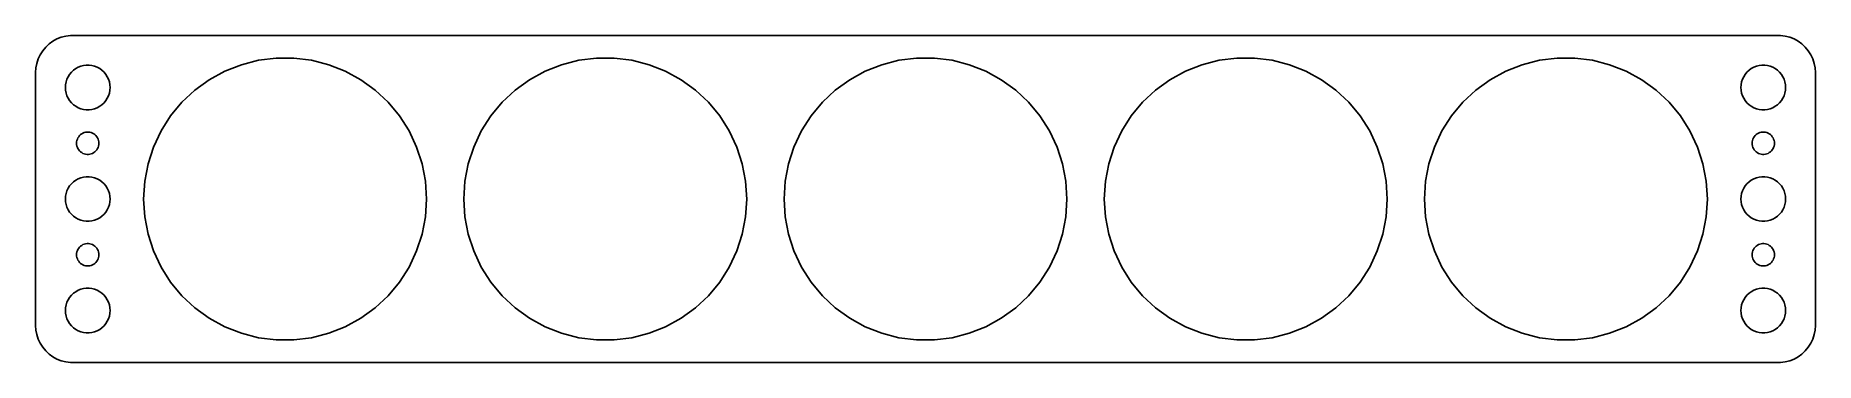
# Model space of a CAD drawing. Header units: metres. Extents: x -120 to 120, y -22 to 22.
import ezdxf

# ---------------------------------------------------------------- set-up
doc = ezdxf.new("R2010")
doc.units = ezdxf.units.M

msp = doc.modelspace()

# ---------------------------------------------------------------- linework, layer by layer
for p, q in [((-116.629, 21.5241), (-117.179, 21.2216)), ((-116.045, 21.7553), (-116.629, 21.5241)), ((-115.437, 21.9114), (-116.045, 21.7553)), ((-114.814, 21.9901), (-115.437, 21.9114)), ((114.814, 21.9901), (-114.814, 21.9901)), ((115.437, 21.9114), (114.814, 21.9901)), ((116.045, 21.7553), (115.437, 21.9114)), ((116.629, 21.5241), (116.045, 21.7553)), ((117.179, 21.2216), (116.629, 21.5241)), ((-118.882, 19.4088), (-119.149, 18.8406)), ((-118.545, 19.9389), (-118.882, 19.4088)), ((-118.145, 20.4227), (-118.545, 19.9389)), ((-117.687, 20.8526), (-118.145, 20.4227)), ((-117.179, 21.2216), (-117.687, 20.8526)), ((117.687, 20.8526), (117.179, 21.2216)), ((118.145, 20.4227), (117.687, 20.8526)), ((118.545, 19.9389), (118.145, 20.4227)), ((118.882, 19.4088), (118.545, 19.9389)), ((119.149, 18.8406), (118.882, 19.4088)), ((-119.461, 17.6267), (-119.5, 17)), ((-119.5, 17), (-119.5, -17)), ((-119.343, 18.2434), (-119.461, 17.6267)), ((-119.149, 18.8406), (-119.343, 18.2434)), ((-115.129, 16.4453), (-114.927, 16.7634)), ((-114.927, 16.7634), (-114.687, 17.0536)), ((-114.687, 17.0536), (-114.412, 17.3115)), ((-114.412, 17.3115), (-114.107, 17.533)), ((-114.107, 17.533), (-113.777, 17.7145)), ((-113.777, 17.7145), (-113.427, 17.8532)), ((-113.427, 17.8532), (-113.062, 17.9469)), ((-113.062, 17.9469), (-112.688, 17.9941)), ((-112.688, 17.9941), (-112.312, 17.9941)), ((-112.312, 17.9941), (-111.938, 17.9469)), ((-111.938, 17.9469), (-111.573, 17.8532)), ((-111.573, 17.8532), (-111.223, 17.7145)), ((-111.223, 17.7145), (-110.893, 17.533)), ((-110.893, 17.533), (-110.588, 17.3115)), ((-110.588, 17.3115), (-110.313, 17.0536)), ((-110.313, 17.0536), (-110.073, 16.7634)), ((-110.073, 16.7634), (-109.871, 16.4453)), ((-96.1807, 16.0422), (-94.0898, 17.1917)), ((-94.0898, 17.1917), (-91.8713, 18.0701)), ((-91.8713, 18.0701), (-89.5602, 18.6635)), ((-89.5602, 18.6635), (-87.193, 18.9625)), ((-87.193, 18.9625), (-84.807, 18.9625)), ((-84.807, 18.9625), (-82.4398, 18.6635)), ((-82.4398, 18.6635), (-80.1287, 18.0701)), ((-80.1287, 18.0701), (-77.9102, 17.1917)), ((-77.9102, 17.1917), (-75.8193, 16.0422)), ((-53.1807, 16.0422), (-51.0898, 17.1917)), ((-51.0898, 17.1917), (-48.8713, 18.0701)), ((-48.8713, 18.0701), (-46.5602, 18.6635)), ((-46.5602, 18.6635), (-44.193, 18.9625)), ((-44.193, 18.9625), (-41.807, 18.9625)), ((-41.807, 18.9625), (-39.4397, 18.6635)), ((-39.4397, 18.6635), (-37.1287, 18.0701)), ((-37.1287, 18.0701), (-34.9102, 17.1917)), ((-34.9102, 17.1917), (-32.8193, 16.0422)), ((-10.1807, 16.0422), (-8.0898, 17.1917)), ((-8.0898, 17.1917), (-5.87132, 18.0701)), ((-5.87132, 18.0701), (-3.56024, 18.6635)), ((-3.56024, 18.6635), (-1.19301, 18.9625)), ((-1.19301, 18.9625), (1.19301, 18.9625)), ((1.19301, 18.9625), (3.56024, 18.6635)), ((3.56024, 18.6635), (5.87132, 18.0701)), ((5.87132, 18.0701), (8.0898, 17.1917)), ((8.0898, 17.1917), (10.1807, 16.0422)), ((32.8193, 16.0422), (34.9102, 17.1917)), ((34.9102, 17.1917), (37.1287, 18.0701)), ((37.1287, 18.0701), (39.4397, 18.6635)), ((39.4397, 18.6635), (41.807, 18.9625)), ((41.807, 18.9625), (44.193, 18.9625)), ((44.193, 18.9625), (46.5602, 18.6635)), ((46.5602, 18.6635), (48.8713, 18.0701)), ((48.8713, 18.0701), (51.0898, 17.1917)), ((51.0898, 17.1917), (53.1807, 16.0422)), ((75.8193, 16.0422), (77.9102, 17.1917)), ((77.9102, 17.1917), (80.1287, 18.0701)), ((80.1287, 18.0701), (82.4398, 18.6635)), ((82.4398, 18.6635), (84.807, 18.9625)), ((84.807, 18.9625), (87.193, 18.9625)), ((87.193, 18.9625), (89.5602, 18.6635)), ((89.5602, 18.6635), (91.8713, 18.0701)), ((91.8713, 18.0701), (94.0898, 17.1917)), ((94.0898, 17.1917), (96.1807, 16.0422)), ((109.871, 16.4453), (110.073, 16.7634)), ((110.073, 16.7634), (110.313, 17.0536)), ((110.313, 17.0536), (110.588, 17.3115)), ((110.588, 17.3115), (110.893, 17.533)), ((110.893, 17.533), (111.223, 17.7145)), ((111.223, 17.7145), (111.573, 17.8532)), ((111.573, 17.8532), (111.938, 17.9469)), ((111.938, 17.9469), (112.312, 17.9941)), ((112.312, 17.9941), (112.688, 17.9941)), ((112.688, 17.9941), (113.062, 17.9469)), ((113.062, 17.9469), (113.427, 17.8532)), ((113.427, 17.8532), (113.777, 17.7145)), ((113.777, 17.7145), (114.107, 17.533)), ((114.107, 17.533), (114.412, 17.3115)), ((114.412, 17.3115), (114.687, 17.0536)), ((114.687, 17.0536), (114.927, 16.7634)), ((114.927, 16.7634), (115.129, 16.4453)), ((119.343, 18.2434), (119.149, 18.8406)), ((119.461, 17.6267), (119.343, 18.2434)), ((119.5, 17), (119.461, 17.6267)), ((119.5, -17), (119.5, 17)), ((-115.5, 15), (-115.476, 15.376)), ((-115.476, 14.624), (-115.5, 15)), ((-115.476, 15.376), (-115.406, 15.7461)), ((-115.406, 14.2539), (-115.476, 14.624)), ((-115.406, 15.7461), (-115.289, 16.1044)), ((-115.289, 16.1044), (-115.129, 16.4453)), ((-109.871, 16.4453), (-109.711, 16.1044)), ((-109.711, 16.1044), (-109.594, 15.7461)), ((-109.594, 15.7461), (-109.524, 15.376)), ((-109.524, 14.624), (-109.594, 14.2539)), ((-109.524, 15.376), (-109.5, 15)), ((-109.5, 15), (-109.524, 14.624)), ((-99.8504, 13.0064), (-98.1111, 14.6397)), ((-98.1111, 14.6397), (-96.1807, 16.0422)), ((-75.8193, 16.0422), (-73.8889, 14.6397)), ((-73.8889, 14.6397), (-72.1496, 13.0064)), ((-56.8504, 13.0064), (-55.1111, 14.6397)), ((-55.1111, 14.6397), (-53.1807, 16.0422)), ((-32.8193, 16.0422), (-30.8889, 14.6397)), ((-30.8889, 14.6397), (-29.1496, 13.0064)), ((-13.8504, 13.0064), (-12.1111, 14.6397)), ((-12.1111, 14.6397), (-10.1807, 16.0422)), ((10.1807, 16.0422), (12.1111, 14.6397)), ((12.1111, 14.6397), (13.8504, 13.0064)), ((29.1496, 13.0064), (30.8889, 14.6397)), ((30.8889, 14.6397), (32.8193, 16.0422)), ((53.1807, 16.0422), (55.1111, 14.6397)), ((55.1111, 14.6397), (56.8504, 13.0064)), ((72.1496, 13.0064), (73.8889, 14.6397)), ((73.8889, 14.6397), (75.8193, 16.0422)), ((96.1807, 16.0422), (98.1111, 14.6397)), ((98.1111, 14.6397), (99.8504, 13.0064)), ((109.5, 15), (109.524, 15.376)), ((109.524, 14.624), (109.5, 15)), ((109.524, 15.376), (109.594, 15.7461)), ((109.594, 14.2539), (109.524, 14.624)), ((109.594, 15.7461), (109.711, 16.1044)), ((109.711, 16.1044), (109.871, 16.4453)), ((115.129, 16.4453), (115.289, 16.1044)), ((115.289, 16.1044), (115.406, 15.7461)), ((115.406, 15.7461), (115.476, 15.376)), ((115.476, 14.624), (115.406, 14.2539)), ((115.476, 15.376), (115.5, 15)), ((115.5, 15), (115.476, 14.624)), ((-115.289, 13.8956), (-115.406, 14.2539)), ((-115.129, 13.5547), (-115.289, 13.8956)), ((-114.927, 13.2366), (-115.129, 13.5547)), ((-114.687, 12.9464), (-114.927, 13.2366)), ((-114.412, 12.6884), (-114.687, 12.9464)), ((-114.107, 12.467), (-114.412, 12.6884)), ((-113.777, 12.2855), (-114.107, 12.467)), ((-113.427, 12.1468), (-113.777, 12.2855)), ((-113.062, 12.0531), (-113.427, 12.1468)), ((-112.688, 12.0059), (-113.062, 12.0531)), ((-112.312, 12.0059), (-112.688, 12.0059)), ((-111.938, 12.0531), (-112.312, 12.0059)), ((-111.573, 12.1468), (-111.938, 12.0531)), ((-111.223, 12.2855), (-111.573, 12.1468)), ((-110.893, 12.467), (-111.223, 12.2855)), ((-110.588, 12.6884), (-110.893, 12.467)), ((-110.313, 12.9464), (-110.588, 12.6884)), ((-110.073, 13.2366), (-110.313, 12.9464)), ((-109.871, 13.5547), (-110.073, 13.2366)), ((-109.711, 13.8956), (-109.871, 13.5547)), ((-109.594, 14.2539), (-109.711, 13.8956)), ((-101.371, 11.1679), (-99.8504, 13.0064)), ((-72.1496, 13.0064), (-70.6287, 11.1679)), ((-58.3713, 11.1679), (-56.8504, 13.0064)), ((-29.1496, 13.0064), (-27.6287, 11.1679)), ((-15.3713, 11.1679), (-13.8504, 13.0064)), ((13.8504, 13.0064), (15.3713, 11.1679)), ((27.6287, 11.1679), (29.1496, 13.0064)), ((56.8504, 13.0064), (58.3713, 11.1679)), ((70.6287, 11.1679), (72.1496, 13.0064)), ((99.8504, 13.0064), (101.371, 11.1679)), ((109.711, 13.8956), (109.594, 14.2539)), ((109.871, 13.5547), (109.711, 13.8956)), ((110.073, 13.2366), (109.871, 13.5547)), ((110.313, 12.9464), (110.073, 13.2366)), ((110.588, 12.6884), (110.313, 12.9464)), ((110.893, 12.467), (110.588, 12.6884)), ((111.223, 12.2855), (110.893, 12.467)), ((111.573, 12.1468), (111.223, 12.2855)), ((111.938, 12.0531), (111.573, 12.1468)), ((112.312, 12.0059), (111.938, 12.0531)), ((112.688, 12.0059), (112.312, 12.0059)), ((113.062, 12.0531), (112.688, 12.0059)), ((113.427, 12.1468), (113.062, 12.0531)), ((113.777, 12.2855), (113.427, 12.1468)), ((114.107, 12.467), (113.777, 12.2855)), ((114.412, 12.6884), (114.107, 12.467)), ((114.687, 12.9464), (114.412, 12.6884)), ((114.927, 13.2366), (114.687, 12.9464)), ((115.129, 13.5547), (114.927, 13.2366)), ((115.289, 13.8956), (115.129, 13.5547)), ((115.406, 14.2539), (115.289, 13.8956)), ((-102.65, 9.15331), (-101.371, 11.1679)), ((-70.6287, 11.1679), (-69.3502, 9.15331)), ((-59.6498, 9.15331), (-58.3713, 11.1679)), ((-27.6287, 11.1679), (-26.3502, 9.15331)), ((-16.6498, 9.15331), (-15.3713, 11.1679)), ((15.3713, 11.1679), (16.6498, 9.15331)), ((26.3502, 9.15331), (27.6287, 11.1679)), ((58.3713, 11.1679), (59.6498, 9.15331)), ((69.3502, 9.15331), (70.6287, 11.1679)), ((101.371, 11.1679), (102.65, 9.15331)), ((-114, 7.5), (-113.988, 7.68799)), ((-113.988, 7.312), (-114, 7.5)), ((-113.988, 7.68799), (-113.953, 7.87303)), ((-113.953, 7.12695), (-113.988, 7.312)), ((-113.953, 7.87303), (-113.895, 8.05219)), ((-113.895, 8.05219), (-113.814, 8.22263)), ((-113.814, 8.22263), (-113.714, 8.38167)), ((-113.714, 8.38167), (-113.593, 8.52681)), ((-113.593, 8.52681), (-113.456, 8.65576)), ((-113.456, 8.65576), (-113.304, 8.76648)), ((-113.304, 8.76648), (-113.139, 8.85724)), ((-113.139, 8.85724), (-112.964, 8.92657)), ((-112.964, 8.92657), (-112.781, 8.97342)), ((-112.781, 8.97342), (-112.594, 8.99704)), ((-112.594, 8.99704), (-112.406, 8.99704)), ((-112.406, 8.99704), (-112.219, 8.97342)), ((-112.219, 8.97342), (-112.036, 8.92657)), ((-112.036, 8.92657), (-111.861, 8.85724)), ((-111.861, 8.85724), (-111.696, 8.76648)), ((-111.696, 8.76648), (-111.544, 8.65576)), ((-111.544, 8.65576), (-111.407, 8.52681)), ((-111.407, 8.52681), (-111.286, 8.38167)), ((-111.286, 8.38167), (-111.186, 8.22263)), ((-111.186, 8.22263), (-111.105, 8.05219)), ((-111.105, 8.05219), (-111.047, 7.87303)), ((-111.047, 7.87303), (-111.012, 7.68799)), ((-111.012, 7.312), (-111.047, 7.12695)), ((-111.012, 7.68799), (-111, 7.5)), ((-111, 7.5), (-111.012, 7.312)), ((-103.666, 6.99435), (-102.65, 9.15331)), ((-69.3502, 9.15331), (-68.3342, 6.99435)), ((-60.6657, 6.99435), (-59.6498, 9.15331)), ((-26.3502, 9.15331), (-25.3342, 6.99435)), ((-17.6657, 6.99435), (-16.6498, 9.15331)), ((16.6498, 9.15331), (17.6657, 6.99435)), ((25.3342, 6.99435), (26.3502, 9.15331)), ((59.6498, 9.15331), (60.6657, 6.99435)), ((68.3342, 6.99435), (69.3502, 9.15331)), ((102.65, 9.15331), (103.666, 6.99435)), ((111, 7.5), (111.012, 7.68799)), ((111.012, 7.312), (111, 7.5)), ((111.012, 7.68799), (111.047, 7.87303)), ((111.047, 7.12695), (111.012, 7.312)), ((111.047, 7.87303), (111.105, 8.05219)), ((111.105, 8.05219), (111.186, 8.22263)), ((111.186, 8.22263), (111.286, 8.38167)), ((111.286, 8.38167), (111.407, 8.52681)), ((111.407, 8.52681), (111.544, 8.65576)), ((111.544, 8.65576), (111.696, 8.76648)), ((111.696, 8.76648), (111.861, 8.85724)), ((111.861, 8.85724), (112.036, 8.92657)), ((112.036, 8.92657), (112.219, 8.97342)), ((112.219, 8.97342), (112.406, 8.99704)), ((112.406, 8.99704), (112.594, 8.99704)), ((112.594, 8.99704), (112.781, 8.97342)), ((112.781, 8.97342), (112.964, 8.92657)), ((112.964, 8.92657), (113.139, 8.85724)), ((113.139, 8.85724), (113.304, 8.76648)), ((113.304, 8.76648), (113.456, 8.65576)), ((113.456, 8.65576), (113.593, 8.52681)), ((113.593, 8.52681), (113.714, 8.38167)), ((113.714, 8.38167), (113.814, 8.22263)), ((113.814, 8.22263), (113.895, 8.05219)), ((113.895, 8.05219), (113.953, 7.87303)), ((113.953, 7.87303), (113.988, 7.68799)), ((113.988, 7.312), (113.953, 7.12695)), ((113.988, 7.68799), (114, 7.5)), ((114, 7.5), (113.988, 7.312)), ((-113.895, 6.9478), (-113.953, 7.12695)), ((-113.814, 6.77736), (-113.895, 6.9478)), ((-113.714, 6.61832), (-113.814, 6.77736)), ((-113.593, 6.47318), (-113.714, 6.61832)), ((-113.456, 6.34422), (-113.593, 6.47318)), ((-113.304, 6.23351), (-113.456, 6.34422)), ((-113.139, 6.14275), (-113.304, 6.23351)), ((-112.964, 6.07341), (-113.139, 6.14275)), ((-112.781, 6.02657), (-112.964, 6.07341)), ((-112.594, 6.00294), (-112.781, 6.02657)), ((-112.406, 6.00294), (-112.594, 6.00294)), ((-112.219, 6.02657), (-112.406, 6.00294)), ((-112.036, 6.07341), (-112.219, 6.02657)), ((-111.861, 6.14275), (-112.036, 6.07341)), ((-111.696, 6.23351), (-111.861, 6.14275)), ((-111.544, 6.34422), (-111.696, 6.23351)), ((-111.407, 6.47318), (-111.544, 6.34422)), ((-111.286, 6.61832), (-111.407, 6.47318)), ((-111.186, 6.77736), (-111.286, 6.61832)), ((-111.105, 6.9478), (-111.186, 6.77736)), ((-111.047, 7.12695), (-111.105, 6.9478)), ((-104.403, 4.7251), (-103.666, 6.99435)), ((-68.3342, 6.99435), (-67.5969, 4.7251)), ((-61.4031, 4.7251), (-60.6657, 6.99435)), ((-25.3342, 6.99435), (-24.5969, 4.7251)), ((-18.4031, 4.7251), (-17.6657, 6.99435)), ((17.6657, 6.99435), (18.4031, 4.7251)), ((24.5969, 4.7251), (25.3342, 6.99435)), ((60.6657, 6.99435), (61.4031, 4.7251)), ((67.5969, 4.7251), (68.3342, 6.99435)), ((103.666, 6.99435), (104.403, 4.7251)), ((111.105, 6.9478), (111.047, 7.12695)), ((111.186, 6.77736), (111.105, 6.9478)), ((111.286, 6.61832), (111.186, 6.77736)), ((111.407, 6.47318), (111.286, 6.61832)), ((111.544, 6.34422), (111.407, 6.47318)), ((111.696, 6.23351), (111.544, 6.34422)), ((111.861, 6.14275), (111.696, 6.23351)), ((112.036, 6.07341), (111.861, 6.14275)), ((112.219, 6.02657), (112.036, 6.07341)), ((112.406, 6.00294), (112.219, 6.02657)), ((112.594, 6.00294), (112.406, 6.00294)), ((112.781, 6.02657), (112.594, 6.00294)), ((112.964, 6.07341), (112.781, 6.02657)), ((113.139, 6.14275), (112.964, 6.07341)), ((113.304, 6.23351), (113.139, 6.14275)), ((113.456, 6.34422), (113.304, 6.23351)), ((113.593, 6.47318), (113.456, 6.34422)), ((113.714, 6.61832), (113.593, 6.47318)), ((113.814, 6.77736), (113.714, 6.61832)), ((113.895, 6.9478), (113.814, 6.77736)), ((113.953, 7.12695), (113.895, 6.9478)), ((-114.412, 2.31154), (-114.107, 2.53297)), ((-114.107, 2.53297), (-113.777, 2.71448)), ((-113.777, 2.71448), (-113.427, 2.85316)), ((-113.427, 2.85316), (-113.062, 2.94685)), ((-113.062, 2.94685), (-112.688, 2.99408)), ((-112.688, 2.99408), (-112.312, 2.99408)), ((-112.312, 2.99408), (-111.938, 2.94685)), ((-111.938, 2.94685), (-111.573, 2.85316)), ((-111.573, 2.85316), (-111.223, 2.71448)), ((-111.223, 2.71448), (-110.893, 2.53297)), ((-110.893, 2.53297), (-110.588, 2.31154)), ((-104.85, 2.38132), (-104.403, 4.7251)), ((-67.5969, 4.7251), (-67.1498, 2.38132)), ((-61.8502, 2.38132), (-61.4031, 4.7251)), ((-24.5969, 4.7251), (-24.1498, 2.38132)), ((-18.8502, 2.38132), (-18.4031, 4.7251)), ((18.4031, 4.7251), (18.8502, 2.38132)), ((24.1498, 2.38132), (24.5969, 4.7251)), ((61.4031, 4.7251), (61.8502, 2.38132)), ((67.1498, 2.38132), (67.5969, 4.7251)), ((104.403, 4.7251), (104.85, 2.38132)), ((110.588, 2.31154), (110.893, 2.53297)), ((110.893, 2.53297), (111.223, 2.71448)), ((111.223, 2.71448), (111.573, 2.85316)), ((111.573, 2.85316), (111.938, 2.94685)), ((111.938, 2.94685), (112.312, 2.99408)), ((112.312, 2.99408), (112.688, 2.99408)), ((112.688, 2.99408), (113.062, 2.94685)), ((113.062, 2.94685), (113.427, 2.85316)), ((113.427, 2.85316), (113.777, 2.71448)), ((113.777, 2.71448), (114.107, 2.53297)), ((114.107, 2.53297), (114.412, 2.31154)), ((-115.5, 0), (-115.476, 0.37599)), ((-115.476, -0.37599), (-115.5, 0)), ((-115.476, 0.37599), (-115.406, 0.74606)), ((-115.406, 0.74606), (-115.289, 1.10437)), ((-115.289, 1.10437), (-115.129, 1.44525)), ((-115.129, 1.44525), (-114.927, 1.76335)), ((-114.927, 1.76335), (-114.687, 2.05363)), ((-114.687, 2.05363), (-114.412, 2.31154)), ((-110.588, 2.31154), (-110.313, 2.05363)), ((-110.313, 2.05363), (-110.073, 1.76335)), ((-110.073, 1.76335), (-109.871, 1.44525)), ((-109.871, 1.44525), (-109.711, 1.10437)), ((-109.711, 1.10437), (-109.594, 0.74606)), ((-109.594, 0.74606), (-109.524, 0.37599)), ((-109.524, 0.37599), (-109.5, 0)), ((-109.5, 0), (-109.524, -0.37599)), ((-105, 0), (-104.85, 2.38132)), ((-104.85, -2.38132), (-105, 0)), ((-67.1498, 2.38132), (-67, 0)), ((-67, 0), (-67.1498, -2.38132)), ((-62, 0), (-61.8502, 2.38132)), ((-61.8502, -2.38132), (-62, 0)), ((-24.1498, 2.38132), (-24, 0)), ((-24, 0), (-24.1498, -2.38132)), ((-19, 0), (-18.8502, 2.38132)), ((-18.8502, -2.38132), (-19, 0)), ((18.8502, 2.38132), (19, 0)), ((19, 0), (18.8502, -2.38132)), ((24, 0), (24.1498, 2.38132)), ((24.1498, -2.38132), (24, 0)), ((61.8502, 2.38132), (62, 0)), ((62, 0), (61.8502, -2.38132)), ((67, 0), (67.1498, 2.38132)), ((67.1498, -2.38132), (67, 0)), ((104.85, 2.38132), (105, 0)), ((105, 0), (104.85, -2.38132)), ((109.5, 0), (109.524, 0.37599)), ((109.524, -0.37599), (109.5, 0)), ((109.524, 0.37599), (109.594, 0.74606)), ((109.594, 0.74606), (109.711, 1.10437)), ((109.711, 1.10437), (109.871, 1.44525)), ((109.871, 1.44525), (110.073, 1.76335)), ((110.073, 1.76335), (110.313, 2.05363)), ((110.313, 2.05363), (110.588, 2.31154)), ((114.412, 2.31154), (114.687, 2.05363)), ((114.687, 2.05363), (114.927, 1.76335)), ((114.927, 1.76335), (115.129, 1.44525)), ((115.129, 1.44525), (115.289, 1.10437)), ((115.289, 1.10437), (115.406, 0.74606)), ((115.406, 0.74606), (115.476, 0.37599)), ((115.476, 0.37599), (115.5, 0)), ((115.5, 0), (115.476, -0.37599)), ((-115.406, -0.74606), (-115.476, -0.37599)), ((-115.289, -1.10437), (-115.406, -0.74606)), ((-115.129, -1.44525), (-115.289, -1.10437)), ((-114.927, -1.76335), (-115.129, -1.44525)), ((-114.687, -2.05363), (-114.927, -1.76335)), ((-114.412, -2.31154), (-114.687, -2.05363)), ((-114.107, -2.53297), (-114.412, -2.31154)), ((-110.588, -2.31154), (-110.893, -2.53297)), ((-110.313, -2.05363), (-110.588, -2.31154)), ((-110.073, -1.76335), (-110.313, -2.05363)), ((-109.871, -1.44525), (-110.073, -1.76335)), ((-109.711, -1.10437), (-109.871, -1.44525)), ((-109.594, -0.74606), (-109.711, -1.10437)), ((-109.524, -0.37599), (-109.594, -0.74606)), ((-104.403, -4.7251), (-104.85, -2.38132)), ((-67.1498, -2.38132), (-67.5969, -4.7251)), ((-61.4031, -4.7251), (-61.8502, -2.38132)), ((-24.1498, -2.38132), (-24.5969, -4.7251)), ((-18.4031, -4.7251), (-18.8502, -2.38132)), ((18.8502, -2.38132), (18.4031, -4.7251)), ((24.5969, -4.7251), (24.1498, -2.38132)), ((61.8502, -2.38132), (61.4031, -4.7251)), ((67.5969, -4.7251), (67.1498, -2.38132)), ((104.85, -2.38132), (104.403, -4.7251)), ((109.594, -0.74606), (109.524, -0.37599)), ((109.711, -1.10437), (109.594, -0.74606)), ((109.871, -1.44525), (109.711, -1.10437)), ((110.073, -1.76335), (109.871, -1.44525)), ((110.313, -2.05363), (110.073, -1.76335)), ((110.588, -2.31154), (110.313, -2.05363)), ((110.893, -2.53297), (110.588, -2.31154)), ((114.412, -2.31154), (114.107, -2.53297)), ((114.687, -2.05363), (114.412, -2.31154)), ((114.927, -1.76335), (114.687, -2.05363)), ((115.129, -1.44525), (114.927, -1.76335)), ((115.289, -1.10437), (115.129, -1.44525)), ((115.406, -0.74606), (115.289, -1.10437)), ((115.476, -0.37599), (115.406, -0.74606)), ((-113.777, -2.71448), (-114.107, -2.53297)), ((-113.427, -2.85316), (-113.777, -2.71448)), ((-113.062, -2.94685), (-113.427, -2.85316)), ((-112.688, -2.99408), (-113.062, -2.94685)), ((-112.312, -2.99408), (-112.688, -2.99408)), ((-111.938, -2.94685), (-112.312, -2.99408)), ((-111.573, -2.85316), (-111.938, -2.94685)), ((-111.223, -2.71448), (-111.573, -2.85316)), ((-110.893, -2.53297), (-111.223, -2.71448)), ((-103.666, -6.99435), (-104.403, -4.7251)), ((-67.5969, -4.7251), (-68.3342, -6.99435)), ((-60.6657, -6.99435), (-61.4031, -4.7251)), ((-24.5969, -4.7251), (-25.3342, -6.99435)), ((-17.6657, -6.99435), (-18.4031, -4.7251)), ((18.4031, -4.7251), (17.6657, -6.99435)), ((25.3342, -6.99435), (24.5969, -4.7251)), ((61.4031, -4.7251), (60.6657, -6.99435)), ((68.3342, -6.99435), (67.5969, -4.7251)), ((104.403, -4.7251), (103.666, -6.99435)), ((111.223, -2.71448), (110.893, -2.53297)), ((111.573, -2.85316), (111.223, -2.71448)), ((111.938, -2.94685), (111.573, -2.85316)), ((112.312, -2.99408), (111.938, -2.94685)), ((112.688, -2.99408), (112.312, -2.99408)), ((113.062, -2.94685), (112.688, -2.99408)), ((113.427, -2.85316), (113.062, -2.94685)), ((113.777, -2.71448), (113.427, -2.85316)), ((114.107, -2.53297), (113.777, -2.71448)), ((-113.988, -7.312), (-113.953, -7.12695)), ((-113.953, -7.12695), (-113.895, -6.9478)), ((-113.895, -6.9478), (-113.814, -6.77736)), ((-113.814, -6.77736), (-113.714, -6.61832)), ((-113.714, -6.61832), (-113.593, -6.47318)), ((-113.593, -6.47318), (-113.456, -6.34422)), ((-113.456, -6.34422), (-113.304, -6.23351)), ((-113.304, -6.23351), (-113.139, -6.14275)), ((-113.139, -6.14275), (-112.964, -6.07341)), ((-112.964, -6.07341), (-112.781, -6.02657)), ((-112.781, -6.02657), (-112.594, -6.00294)), ((-112.594, -6.00294), (-112.406, -6.00294)), ((-112.406, -6.00294), (-112.219, -6.02657)), ((-112.219, -6.02657), (-112.036, -6.07341)), ((-112.036, -6.07341), (-111.861, -6.14275)), ((-111.861, -6.14275), (-111.696, -6.23351)), ((-111.696, -6.23351), (-111.544, -6.34422)), ((-111.544, -6.34422), (-111.407, -6.47318)), ((-111.407, -6.47318), (-111.286, -6.61832)), ((-111.286, -6.61832), (-111.186, -6.77736)), ((-111.186, -6.77736), (-111.105, -6.9478)), ((-111.105, -6.9478), (-111.047, -7.12695)), ((-111.047, -7.12695), (-111.012, -7.312)), ((-102.65, -9.15331), (-103.666, -6.99435)), ((-68.3342, -6.99435), (-69.3502, -9.15331)), ((-59.6498, -9.15331), (-60.6657, -6.99435)), ((-25.3342, -6.99435), (-26.3502, -9.15331)), ((-16.6498, -9.15331), (-17.6657, -6.99435)), ((17.6657, -6.99435), (16.6498, -9.15331)), ((26.3502, -9.15331), (25.3342, -6.99435)), ((60.6657, -6.99435), (59.6498, -9.15331)), ((69.3502, -9.15331), (68.3342, -6.99435)), ((103.666, -6.99435), (102.65, -9.15331)), ((111.012, -7.312), (111.047, -7.12695)), ((111.047, -7.12695), (111.105, -6.9478)), ((111.105, -6.9478), (111.186, -6.77736)), ((111.186, -6.77736), (111.286, -6.61832)), ((111.286, -6.61832), (111.407, -6.47318)), ((111.407, -6.47318), (111.544, -6.34422)), ((111.544, -6.34422), (111.696, -6.23351)), ((111.696, -6.23351), (111.861, -6.14275)), ((111.861, -6.14275), (112.036, -6.07341)), ((112.036, -6.07341), (112.219, -6.02657)), ((112.219, -6.02657), (112.406, -6.00294)), ((112.406, -6.00294), (112.594, -6.00294)), ((112.594, -6.00294), (112.781, -6.02657)), ((112.781, -6.02657), (112.964, -6.07341)), ((112.964, -6.07341), (113.139, -6.14275)), ((113.139, -6.14275), (113.304, -6.23351)), ((113.304, -6.23351), (113.456, -6.34422)), ((113.456, -6.34422), (113.593, -6.47318)), ((113.593, -6.47318), (113.714, -6.61832)), ((113.714, -6.61832), (113.814, -6.77736)), ((113.814, -6.77736), (113.895, -6.9478)), ((113.895, -6.9478), (113.953, -7.12695)), ((113.953, -7.12695), (113.988, -7.312)), ((-114, -7.5), (-113.988, -7.312)), ((-113.988, -7.68799), (-114, -7.5)), ((-113.953, -7.87303), (-113.988, -7.68799)), ((-113.895, -8.05219), (-113.953, -7.87303)), ((-113.814, -8.22263), (-113.895, -8.05219)), ((-113.714, -8.38167), (-113.814, -8.22263)), ((-113.593, -8.52681), (-113.714, -8.38167)), ((-113.456, -8.65576), (-113.593, -8.52681)), ((-113.304, -8.76648), (-113.456, -8.65576)), ((-113.139, -8.85724), (-113.304, -8.76648)), ((-112.964, -8.92657), (-113.139, -8.85724)), ((-112.781, -8.97342), (-112.964, -8.92657)), ((-112.594, -8.99704), (-112.781, -8.97342)), ((-112.406, -8.99704), (-112.594, -8.99704)), ((-112.219, -8.97342), (-112.406, -8.99704)), ((-112.036, -8.92657), (-112.219, -8.97342)), ((-111.861, -8.85724), (-112.036, -8.92657)), ((-111.696, -8.76648), (-111.861, -8.85724)), ((-111.544, -8.65576), (-111.696, -8.76648)), ((-111.407, -8.52681), (-111.544, -8.65576)), ((-111.286, -8.38167), (-111.407, -8.52681)), ((-111.186, -8.22263), (-111.286, -8.38167)), ((-111.105, -8.05219), (-111.186, -8.22263)), ((-111.047, -7.87303), (-111.105, -8.05219)), ((-111.012, -7.68799), (-111.047, -7.87303)), ((-111.012, -7.312), (-111, -7.5)), ((-111, -7.5), (-111.012, -7.68799)), ((-101.371, -11.1679), (-102.65, -9.15331)), ((-69.3502, -9.15331), (-70.6287, -11.1679)), ((-58.3713, -11.1679), (-59.6498, -9.15331)), ((-26.3502, -9.15331), (-27.6287, -11.1679)), ((-15.3713, -11.1679), (-16.6498, -9.15331)), ((16.6498, -9.15331), (15.3713, -11.1679)), ((27.6287, -11.1679), (26.3502, -9.15331)), ((59.6498, -9.15331), (58.3713, -11.1679)), ((70.6287, -11.1679), (69.3502, -9.15331)), ((102.65, -9.15331), (101.371, -11.1679)), ((111, -7.5), (111.012, -7.312)), ((111.012, -7.68799), (111, -7.5)), ((111.047, -7.87303), (111.012, -7.68799)), ((111.105, -8.05219), (111.047, -7.87303)), ((111.186, -8.22263), (111.105, -8.05219)), ((111.286, -8.38167), (111.186, -8.22263)), ((111.407, -8.52681), (111.286, -8.38167)), ((111.544, -8.65576), (111.407, -8.52681)), ((111.696, -8.76648), (111.544, -8.65576)), ((111.861, -8.85724), (111.696, -8.76648)), ((112.036, -8.92657), (111.861, -8.85724)), ((112.219, -8.97342), (112.036, -8.92657)), ((112.406, -8.99704), (112.219, -8.97342)), ((112.594, -8.99704), (112.406, -8.99704)), ((112.781, -8.97342), (112.594, -8.99704)), ((112.964, -8.92657), (112.781, -8.97342)), ((113.139, -8.85724), (112.964, -8.92657)), ((113.304, -8.76648), (113.139, -8.85724)), ((113.456, -8.65576), (113.304, -8.76648)), ((113.593, -8.52681), (113.456, -8.65576)), ((113.714, -8.38167), (113.593, -8.52681)), ((113.814, -8.22263), (113.714, -8.38167)), ((113.895, -8.05219), (113.814, -8.22263)), ((113.953, -7.87303), (113.895, -8.05219)), ((113.988, -7.68799), (113.953, -7.87303)), ((113.988, -7.312), (114, -7.5)), ((114, -7.5), (113.988, -7.68799)), ((-99.8504, -13.0064), (-101.371, -11.1679)), ((-70.6287, -11.1679), (-72.1496, -13.0064)), ((-56.8504, -13.0064), (-58.3713, -11.1679)), ((-27.6287, -11.1679), (-29.1496, -13.0064)), ((-13.8504, -13.0064), (-15.3713, -11.1679)), ((15.3713, -11.1679), (13.8504, -13.0064)), ((29.1496, -13.0064), (27.6287, -11.1679)), ((58.3713, -11.1679), (56.8504, -13.0064)), ((72.1496, -13.0064), (70.6287, -11.1679)), ((101.371, -11.1679), (99.8504, -13.0064)), ((-115.476, -14.624), (-115.406, -14.2539)), ((-115.406, -14.2539), (-115.289, -13.8956)), ((-115.289, -13.8956), (-115.129, -13.5547)), ((-115.129, -13.5547), (-114.927, -13.2366)), ((-114.927, -13.2366), (-114.687, -12.9464)), ((-114.687, -12.9464), (-114.412, -12.6884)), ((-114.412, -12.6884), (-114.107, -12.467)), ((-114.107, -12.467), (-113.777, -12.2855)), ((-113.777, -12.2855), (-113.427, -12.1468)), ((-113.427, -12.1468), (-113.062, -12.0531)), ((-113.062, -12.0531), (-112.688, -12.0059)), ((-112.688, -12.0059), (-112.312, -12.0059)), ((-112.312, -12.0059), (-111.938, -12.0531)), ((-111.938, -12.0531), (-111.573, -12.1468)), ((-111.573, -12.1468), (-111.223, -12.2855)), ((-111.223, -12.2855), (-110.893, -12.467)), ((-110.893, -12.467), (-110.588, -12.6884)), ((-110.588, -12.6884), (-110.313, -12.9464)), ((-110.313, -12.9464), (-110.073, -13.2366)), ((-110.073, -13.2366), (-109.871, -13.5547)), ((-109.871, -13.5547), (-109.711, -13.8956)), ((-109.711, -13.8956), (-109.594, -14.2539)), ((-109.594, -14.2539), (-109.524, -14.624)), ((-98.1111, -14.6397), (-99.8504, -13.0064)), ((-72.1496, -13.0064), (-73.8889, -14.6397)), ((-55.1111, -14.6397), (-56.8504, -13.0064)), ((-29.1496, -13.0064), (-30.8889, -14.6397)), ((-12.1111, -14.6397), (-13.8504, -13.0064)), ((13.8504, -13.0064), (12.1111, -14.6397)), ((30.8889, -14.6397), (29.1496, -13.0064)), ((56.8504, -13.0064), (55.1111, -14.6397)), ((73.8889, -14.6397), (72.1496, -13.0064)), ((99.8504, -13.0064), (98.1111, -14.6397)), ((109.524, -14.624), (109.594, -14.2539)), ((109.594, -14.2539), (109.711, -13.8956)), ((109.711, -13.8956), (109.871, -13.5547)), ((109.871, -13.5547), (110.073, -13.2366)), ((110.073, -13.2366), (110.313, -12.9464)), ((110.313, -12.9464), (110.588, -12.6884)), ((110.588, -12.6884), (110.893, -12.467)), ((110.893, -12.467), (111.223, -12.2855)), ((111.223, -12.2855), (111.573, -12.1468)), ((111.573, -12.1468), (111.938, -12.0531)), ((111.938, -12.0531), (112.312, -12.0059)), ((112.312, -12.0059), (112.688, -12.0059)), ((112.688, -12.0059), (113.062, -12.0531)), ((113.062, -12.0531), (113.427, -12.1468)), ((113.427, -12.1468), (113.777, -12.2855)), ((113.777, -12.2855), (114.107, -12.467)), ((114.107, -12.467), (114.412, -12.6884)), ((114.412, -12.6884), (114.687, -12.9464)), ((114.687, -12.9464), (114.927, -13.2366)), ((114.927, -13.2366), (115.129, -13.5547)), ((115.129, -13.5547), (115.289, -13.8956)), ((115.289, -13.8956), (115.406, -14.2539)), ((115.406, -14.2539), (115.476, -14.624)), ((-115.5, -15), (-115.476, -14.624)), ((-115.476, -15.376), (-115.5, -15)), ((-115.406, -15.7461), (-115.476, -15.376)), ((-115.289, -16.1044), (-115.406, -15.7461)), ((-115.129, -16.4453), (-115.289, -16.1044)), ((-114.927, -16.7634), (-115.129, -16.4453)), ((-109.871, -16.4453), (-110.073, -16.7634)), ((-109.711, -16.1044), (-109.871, -16.4453)), ((-109.594, -15.7461), (-109.711, -16.1044)), ((-109.524, -15.376), (-109.594, -15.7461)), ((-109.524, -14.624), (-109.5, -15)), ((-109.5, -15), (-109.524, -15.376)), ((-96.1807, -16.0422), (-98.1111, -14.6397)), ((-94.0898, -17.1917), (-96.1807, -16.0422)), ((-75.8193, -16.0422), (-77.9102, -17.1917)), ((-73.8889, -14.6397), (-75.8193, -16.0422)), ((-53.1807, -16.0422), (-55.1111, -14.6397)), ((-51.0898, -17.1917), (-53.1807, -16.0422)), ((-32.8193, -16.0422), (-34.9102, -17.1917)), ((-30.8889, -14.6397), (-32.8193, -16.0422)), ((-10.1807, -16.0422), (-12.1111, -14.6397)), ((-8.0898, -17.1917), (-10.1807, -16.0422)), ((10.1807, -16.0422), (8.0898, -17.1917)), ((12.1111, -14.6397), (10.1807, -16.0422)), ((32.8193, -16.0422), (30.8889, -14.6397)), ((34.9102, -17.1917), (32.8193, -16.0422)), ((53.1807, -16.0422), (51.0898, -17.1917)), ((55.1111, -14.6397), (53.1807, -16.0422)), ((75.8193, -16.0422), (73.8889, -14.6397)), ((77.9102, -17.1917), (75.8193, -16.0422)), ((96.1807, -16.0422), (94.0898, -17.1917)), ((98.1111, -14.6397), (96.1807, -16.0422)), ((109.5, -15), (109.524, -14.624)), ((109.524, -15.376), (109.5, -15)), ((109.594, -15.7461), (109.524, -15.376)), ((109.711, -16.1044), (109.594, -15.7461)), ((109.871, -16.4453), (109.711, -16.1044)), ((110.073, -16.7634), (109.871, -16.4453)), ((115.129, -16.4453), (114.927, -16.7634)), ((115.289, -16.1044), (115.129, -16.4453)), ((115.406, -15.7461), (115.289, -16.1044)), ((115.476, -15.376), (115.406, -15.7461)), ((115.476, -14.624), (115.5, -15)), ((115.5, -15), (115.476, -15.376)), ((-119.5, -17), (-119.461, -17.6267)), ((-119.461, -17.6267), (-119.343, -18.2434)), ((-119.343, -18.2434), (-119.149, -18.8406)), ((-119.149, -18.8406), (-118.882, -19.4088)), ((-114.687, -17.0536), (-114.927, -16.7634)), ((-114.412, -17.3115), (-114.687, -17.0536)), ((-114.107, -17.533), (-114.412, -17.3115)), ((-113.777, -17.7145), (-114.107, -17.533)), ((-113.427, -17.8532), (-113.777, -17.7145)), ((-113.062, -17.9469), (-113.427, -17.8532)), ((-112.688, -17.9941), (-113.062, -17.9469)), ((-112.312, -17.9941), (-112.688, -17.9941)), ((-111.938, -17.9469), (-112.312, -17.9941)), ((-111.573, -17.8532), (-111.938, -17.9469)), ((-111.223, -17.7145), (-111.573, -17.8532)), ((-110.893, -17.533), (-111.223, -17.7145)), ((-110.588, -17.3115), (-110.893, -17.533)), ((-110.313, -17.0536), (-110.588, -17.3115)), ((-110.073, -16.7634), (-110.313, -17.0536)), ((-91.8713, -18.0701), (-94.0898, -17.1917)), ((-89.5602, -18.6635), (-91.8713, -18.0701)), ((-87.193, -18.9625), (-89.5602, -18.6635)), ((-84.807, -18.9625), (-87.193, -18.9625)), ((-82.4398, -18.6635), (-84.807, -18.9625)), ((-80.1287, -18.0701), (-82.4398, -18.6635)), ((-77.9102, -17.1917), (-80.1287, -18.0701)), ((-48.8713, -18.0701), (-51.0898, -17.1917)), ((-46.5602, -18.6635), (-48.8713, -18.0701)), ((-44.193, -18.9625), (-46.5602, -18.6635)), ((-41.807, -18.9625), (-44.193, -18.9625)), ((-39.4397, -18.6635), (-41.807, -18.9625)), ((-37.1287, -18.0701), (-39.4397, -18.6635)), ((-34.9102, -17.1917), (-37.1287, -18.0701)), ((-5.87132, -18.0701), (-8.0898, -17.1917)), ((-3.56024, -18.6635), (-5.87132, -18.0701)), ((-1.19301, -18.9625), (-3.56024, -18.6635)), ((1.19301, -18.9625), (-1.19301, -18.9625)), ((3.56024, -18.6635), (1.19301, -18.9625)), ((5.87132, -18.0701), (3.56024, -18.6635)), ((8.0898, -17.1917), (5.87132, -18.0701)), ((37.1287, -18.0701), (34.9102, -17.1917)), ((39.4397, -18.6635), (37.1287, -18.0701)), ((41.807, -18.9625), (39.4397, -18.6635)), ((44.193, -18.9625), (41.807, -18.9625)), ((46.5602, -18.6635), (44.193, -18.9625)), ((48.8713, -18.0701), (46.5602, -18.6635)), ((51.0898, -17.1917), (48.8713, -18.0701)), ((80.1287, -18.0701), (77.9102, -17.1917)), ((82.4398, -18.6635), (80.1287, -18.0701)), ((84.807, -18.9625), (82.4398, -18.6635)), ((87.193, -18.9625), (84.807, -18.9625)), ((89.5602, -18.6635), (87.193, -18.9625)), ((91.8713, -18.0701), (89.5602, -18.6635)), ((94.0898, -17.1917), (91.8713, -18.0701)), ((110.313, -17.0536), (110.073, -16.7634)), ((110.588, -17.3115), (110.313, -17.0536)), ((110.893, -17.533), (110.588, -17.3115)), ((111.223, -17.7145), (110.893, -17.533)), ((111.573, -17.8532), (111.223, -17.7145)), ((111.938, -17.9469), (111.573, -17.8532)), ((112.312, -17.9941), (111.938, -17.9469)), ((112.688, -17.9941), (112.312, -17.9941)), ((113.062, -17.9469), (112.688, -17.9941)), ((113.427, -17.8532), (113.062, -17.9469)), ((113.777, -17.7145), (113.427, -17.8532)), ((114.107, -17.533), (113.777, -17.7145)), ((114.412, -17.3115), (114.107, -17.533)), ((114.687, -17.0536), (114.412, -17.3115)), ((114.927, -16.7634), (114.687, -17.0536)), ((118.882, -19.4088), (119.149, -18.8406)), ((119.149, -18.8406), (119.343, -18.2434)), ((119.343, -18.2434), (119.461, -17.6267)), ((119.461, -17.6267), (119.5, -17)), ((-118.882, -19.4088), (-118.545, -19.9389)), ((-118.545, -19.9389), (-118.145, -20.4227)), ((-118.145, -20.4227), (-117.687, -20.8526)), ((-117.687, -20.8526), (-117.179, -21.2216)), ((-117.179, -21.2216), (-116.629, -21.5241)), ((116.629, -21.5241), (117.179, -21.2216)), ((117.179, -21.2216), (117.687, -20.8526)), ((117.687, -20.8526), (118.145, -20.4227)), ((118.145, -20.4227), (118.545, -19.9389)), ((118.545, -19.9389), (118.882, -19.4088)), ((-116.629, -21.5241), (-116.045, -21.7553)), ((-116.045, -21.7553), (-115.437, -21.9114)), ((-115.437, -21.9114), (-114.814, -21.9901)), ((-114.814, -21.9901), (114.814, -21.9901)), ((114.814, -21.9901), (115.437, -21.9114)), ((115.437, -21.9114), (116.045, -21.7553)), ((116.045, -21.7553), (116.629, -21.5241))]:
    msp.add_line(p, q)

doc.saveas('drawing.dxf')
